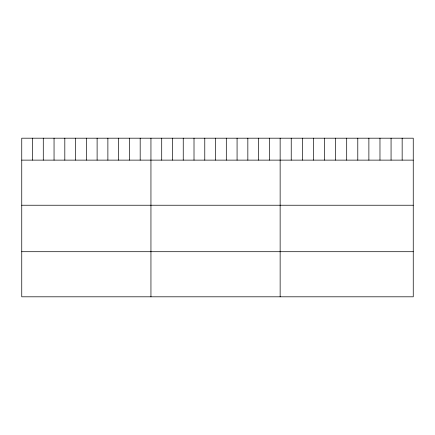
<?xml version="1.0" encoding="UTF-8"?>
<svg xmlns="http://www.w3.org/2000/svg" width="435" height="435" viewBox="0 0 435 435"><rect width="100%" height="100%" fill="white"/><g stroke="black" fill="none" stroke-linecap="round" stroke-linejoin="round"><path stroke-width="0.65" d="M413.25 160.124L413.25 296.811L21.75 296.811L21.75 138.189L413.25 138.189L413.25 160.124L21.75 160.124M21.75 205.233L413.25 205.233M21.75 251.707L413.25 251.707M402.157 138.189L402.157 160.124M391.065 138.189L391.065 160.124M379.972 138.189L379.972 160.124M368.88 138.189L368.88 160.124M357.787 138.189L357.787 160.124M346.695 138.189L346.695 160.124M335.603 138.189L335.603 160.124M324.51 138.189L324.51 160.124M313.417 138.189L313.417 160.124M302.325 138.189L302.325 160.124M291.233 138.189L291.233 160.124M280.14 138.189L280.14 296.811M269.374 138.189L269.374 160.124M258.608 138.189L258.608 160.124M247.841 138.189L247.841 160.124M237.075 138.189L237.075 160.124M226.309 138.189L226.309 160.124M215.542 138.189L215.542 160.124M204.776 138.189L204.776 160.124M194.01 138.189L194.01 160.124M183.244 138.189L183.244 160.124M172.477 138.189L172.477 160.124M161.711 138.189L161.711 160.124M150.945 138.189L150.945 296.811M140.179 138.189L140.179 160.124M129.412 138.189L129.412 160.124M118.646 138.189L118.646 160.124M107.88 138.189L107.88 160.124M97.114 138.189L97.114 160.124M86.347 138.189L86.347 160.124M75.581 138.189L75.581 160.124M64.815 138.189L64.815 160.124M54.049 138.189L54.049 160.124M43.282 138.189L43.282 160.124M32.516 138.189L32.516 160.124"/></g></svg>
